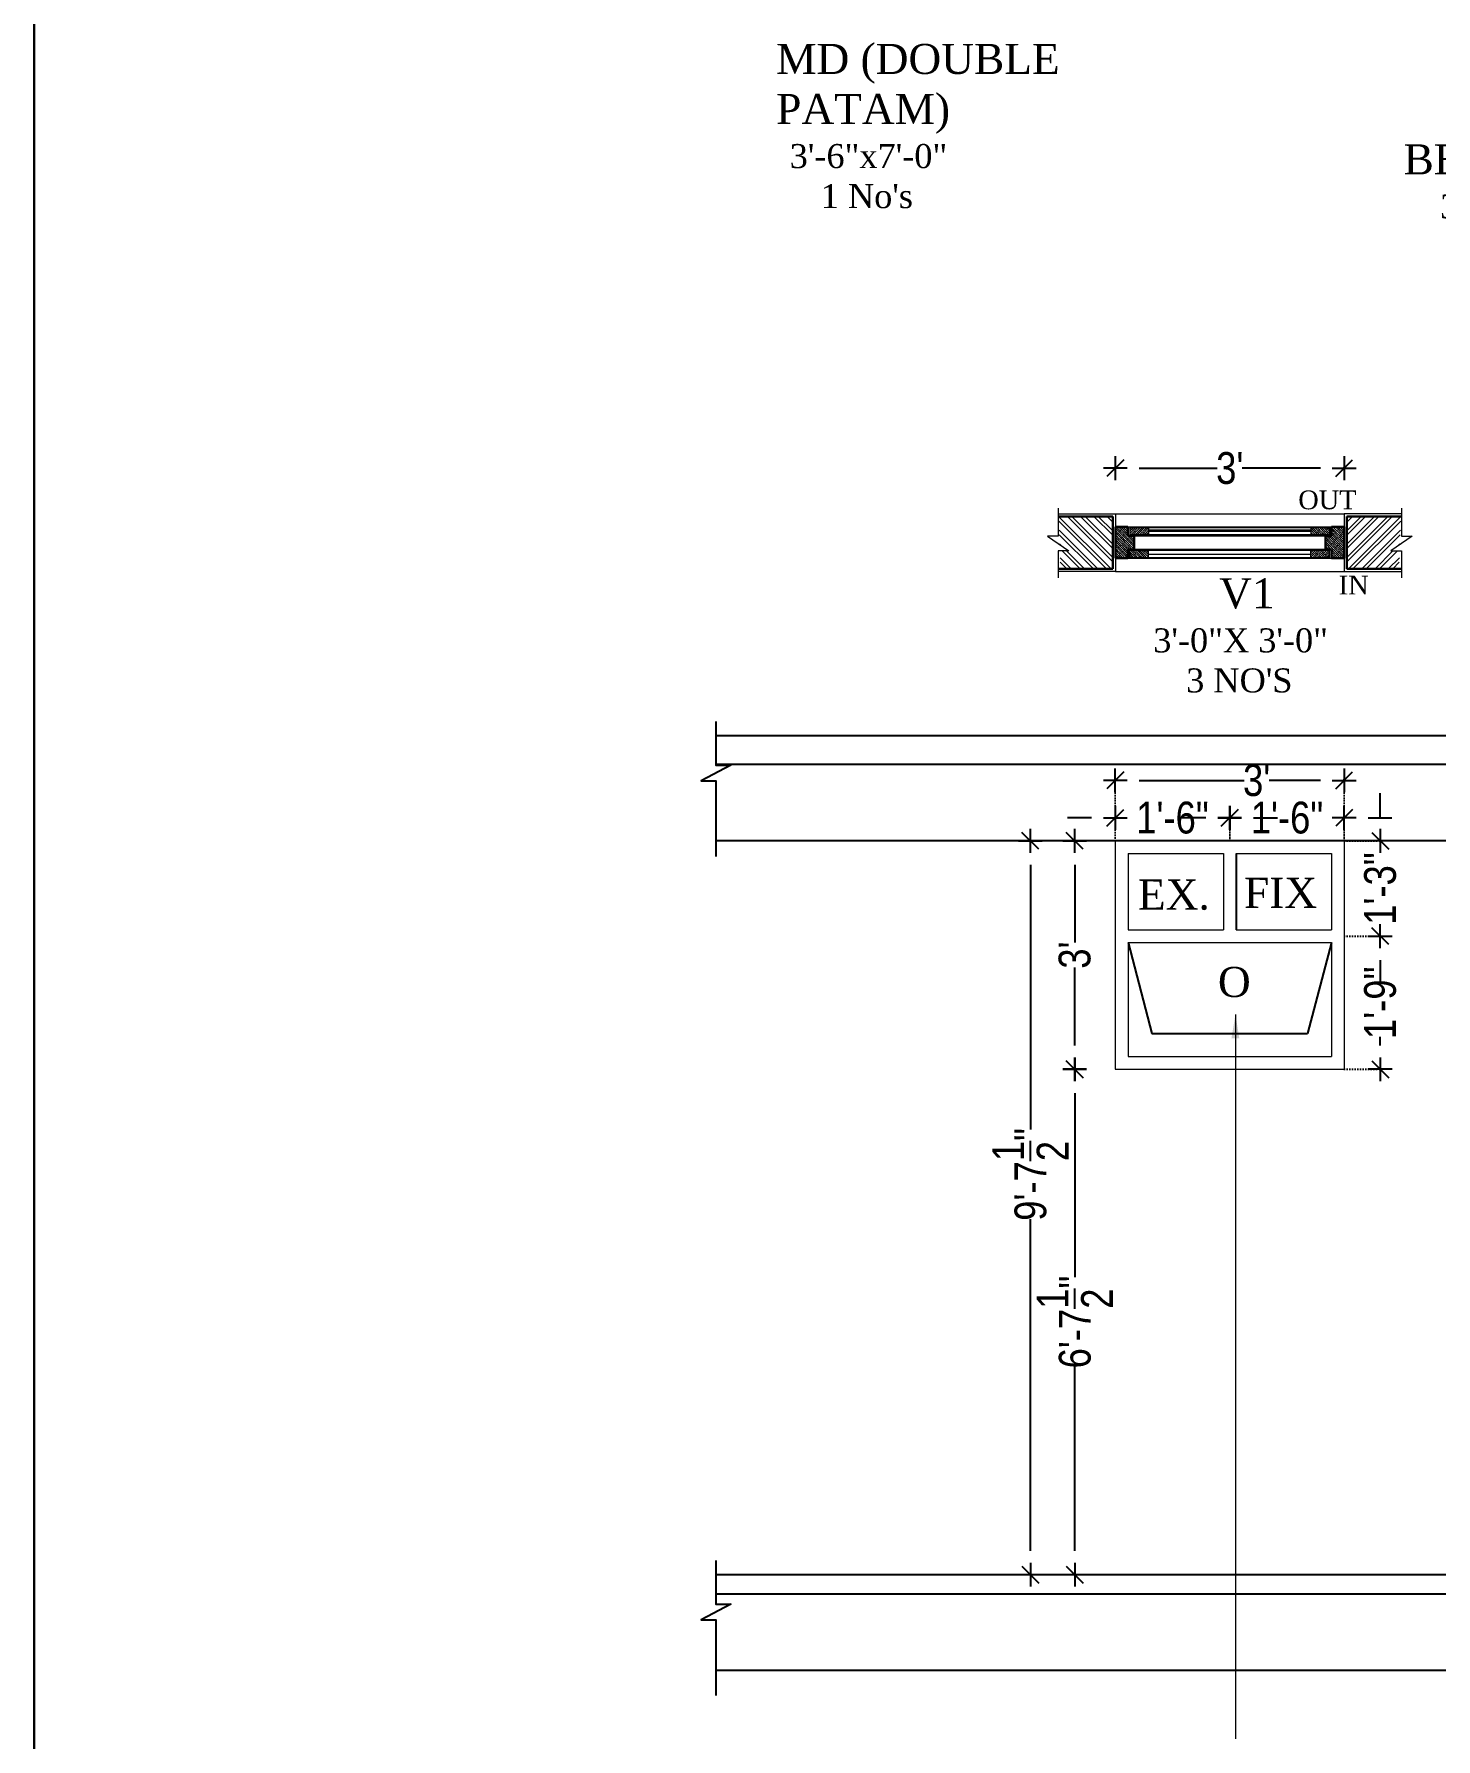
# Model space of a CAD drawing. Extents: x -454308 to 890911, y -14103 to 1343694.
# Drawn here: x 198263.8 to 198484.3, y 660534 to 660802.1 of the extents above; entities that cross this region are included whole.
import ezdxf
from ezdxf.lldxf.tags import DXFTag

# ---------------------------------------------------------------- set-up
doc = ezdxf.new("R2010")
doc.units = 0
doc.header["$MEASUREMENT"] = 0
doc.header["$PDMODE"] = 32
doc.linetypes.add('DOT2', pattern=[3.175, 0, -3.175])
for name, color, linetype, lineweight in [('A-Wall', 7, 'Continuous', 30), ('ar-DOOR-WOOD', 44, 'Continuous', 0), ('AR-TEXT', 163, 'Continuous', 9), ('dim.', 84, 'Continuous', 25), ('DOORS', 255, 'Continuous', 5), ('seal', 8, 'Continuous', 0), ('slab beam layout', 142, 'Continuous', 30), ('Text', 55, 'Continuous', 25), ('wall', 1, 'Continuous', 30), ('wall hatch', 253, 'Continuous', 13), ('windows', 255, 'Continuous', 0)]:
    doc.layers.add(name, color=color, linetype=linetype, lineweight=lineweight)
doc.styles.add('AA_05.00', font='ARIALN.TTF', dxfattribs={"height": 5})
doc.styles.get("Standard").update_dxf_attribs({"font": 'stylu.ttf', "height": 7})
tags = doc.linetypes.add('DASHED2', pattern=[0.375, 0.25, -0.125]).pattern_tags.tags
tags[6:7] = [DXFTag(74, 4), DXFTag(75, 0), DXFTag(340, '0'), DXFTag(46, 1.0), DXFTag(50, 0.0), DXFTag(44, 0.0), DXFTag(45, 0.0)]
tags[4:5] = [DXFTag(74, 4), DXFTag(75, 0), DXFTag(340, '0'), DXFTag(46, 1.0), DXFTag(50, 0.0), DXFTag(44, 0.0), DXFTag(45, 0.0)]
doc.dimstyles.new('AA_05.00', dxfattribs={"dimtxt": 5, "dimasz": 3.75, "dimexe": 0.18, "dimexo": 0.0625, "dimgap": 0.09, "dimtad": 0, "dimdec": 1, "dimzin": 0, "dimdsep": 46, "dimlunit": 4, "dimtxsty": 'AA_05.00', "dimblk": 'DIM ARROW', "dimcen": 0.09, "dimclrd": 9, "dimclre": 256, "dimadec": 0, "dimazin": 0, "dimtfac": 1, "dimtdec": 1, "dimtofl": 0, "dimtmove": 0, "dimatfit": 3, "dimfxl": 1, "dimtolj": 1, "dimtzin": 0, "dimlwd": -1, "dimarcsym": 0})

# ---------------------------------------------------------------- blocks, each defined once
blk = doc.blocks.new('DIM ARROW')
at = {"color": 3, "ltscale": 0.1}
for p, q in [((-0.5, 0), (0.5, 0)), ((-0.354, -0.354), (0.354, 0.354)), ((0, 0.5), (0, -0.5))]:
    blk.add_line(p, q, dxfattribs=at)
blk = doc.blocks.new('*D312')
at = {"layer": 'DEFPOINTS', "color": 0, "lineweight": 30, "ltscale": 0.1, "transparency": 16777216}
for p in [(198433.89, 660684.75), (198433.89, 660675.23), (198469.9, 660675.23)]:
    blk.add_point(p, dxfattribs=at)
at = {"layer": 'dim.', "linetype": 'DOT2', "lineweight": -2, "ltscale": 0.1, "transparency": 16777216}
for p, q in [((198433.89, 660675.29), (198433.89, 660684.93)), ((198469.9, 660675.29), (198469.9, 660684.93))]:
    blk.add_line(p, q, dxfattribs=at)
at = {"layer": 'dim.', "color": 9, "ltscale": 0.1, "transparency": 16777216}
for p, q in [((198437.64, 660684.75), (198454.15, 660684.75)), ((198466.15, 660684.75), (198458.1, 660684.75))]:
    blk.add_line(p, q, dxfattribs=at)
at = {"layer": 'dim.', "color": 9, "ltscale": 0.1, "transparency": 16777216, "xscale": 3.75, "yscale": 3.75, "zscale": 3.75, "rotation": 180}
blk.add_blockref('DIM ARROW', (198433.89, 660684.75), dxfattribs=at)
at = {"layer": 'dim.', "color": 9, "ltscale": 0.1, "transparency": 16777216, "xscale": 3.75, "yscale": 3.75, "zscale": 3.75}
blk.add_blockref('DIM ARROW', (198469.9, 660684.75), dxfattribs=at)
at = {"layer": 'dim.', "color": 0, "ltscale": 0.1, "transparency": 16777216, "insert": (198456.13, 660684.75), "char_height": 5, "attachment_point": 5, "style": 'AA_05.00'}
blk.add_mtext("\\A1;3'", dxfattribs=at)
blk = doc.blocks.new('*D313')
at = {"layer": 'DEFPOINTS', "color": 0, "lineweight": 30, "ltscale": 0.1, "transparency": 16777216}
for p in [(198427.51, 660639.29), (198427.51, 660639.29), (198427.51, 660559.79)]:
    blk.add_point(p, dxfattribs=at)
at = {"layer": 'dim.', "linetype": 'DOT2', "lineweight": -2, "ltscale": 0.1, "transparency": 16777216}
for p, q in [((198427.44, 660639.29), (198427.33, 660639.29)), ((198427.44, 660559.79), (198427.33, 660559.79))]:
    blk.add_line(p, q, dxfattribs=at)
at = {"layer": 'dim.', "color": 9, "ltscale": 0.1, "transparency": 16777216}
for p, q in [((198427.51, 660635.54), (198427.51, 660606.6)), ((198427.51, 660563.54), (198427.51, 660592.48))]:
    blk.add_line(p, q, dxfattribs=at)
at = {"layer": 'dim.', "color": 9, "ltscale": 0.1, "transparency": 16777216, "xscale": 3.75, "yscale": 3.75, "zscale": 3.75}
for p, rotation in [((198427.51, 660639.29), 90), ((198427.51, 660559.79), 270)]:
    blk.add_blockref('DIM ARROW', p, dxfattribs=dict(at, rotation=rotation))
at = {"layer": 'dim.', "color": 0, "ltscale": 0.1, "transparency": 16777216, "insert": (198427.51, 660599.54), "char_height": 5, "attachment_point": 5, "rotation": 90, "style": 'AA_05.00'}
blk.add_mtext('\\A1;6\'-7{\\H1.000000x;\\S1/2;}"', dxfattribs=at)
blk = doc.blocks.new('*D314')
at = {"layer": 'DEFPOINTS', "color": 0, "lineweight": 30, "ltscale": 0.1, "transparency": 16777216}
for p in [(198427.51, 660675.23), (198427.51, 660675.23), (198427.51, 660639.29)]:
    blk.add_point(p, dxfattribs=at)
at = {"layer": 'dim.', "linetype": 'DOT2', "lineweight": -2, "ltscale": 0.1, "transparency": 16777216}
for p, q in [((198427.44, 660675.23), (198427.33, 660675.23)), ((198427.44, 660639.29), (198427.33, 660639.29))]:
    blk.add_line(p, q, dxfattribs=at)
at = {"layer": 'dim.', "color": 9, "ltscale": 0.1, "transparency": 16777216}
for p, q in [((198427.51, 660671.48), (198427.51, 660659.24)), ((198427.51, 660643.04), (198427.51, 660655.29))]:
    blk.add_line(p, q, dxfattribs=at)
at = {"layer": 'dim.', "color": 9, "ltscale": 0.1, "transparency": 16777216, "xscale": 3.75, "yscale": 3.75, "zscale": 3.75}
for p, rotation in [((198427.51, 660675.23), 90), ((198427.51, 660639.29), 270)]:
    blk.add_blockref('DIM ARROW', p, dxfattribs=dict(at, rotation=rotation))
at = {"layer": 'dim.', "color": 0, "ltscale": 0.1, "transparency": 16777216, "insert": (198427.51, 660657.26), "char_height": 5, "attachment_point": 5, "rotation": 90, "style": 'AA_05.00'}
blk.add_mtext("\\A1;3'", dxfattribs=at)
blk = doc.blocks.new('*D315')
at = {"layer": 'DEFPOINTS', "color": 0, "lineweight": 30, "ltscale": 0.1, "transparency": 16777216}
for p in [(198420.53, 660675.23), (198420.53, 660559.79), (198420.53, 660559.79)]:
    blk.add_point(p, dxfattribs=at)
at = {"layer": 'dim.', "linetype": 'DOT2', "lineweight": -2, "ltscale": 0.1, "transparency": 16777216}
for p, q in [((198420.59, 660675.23), (198420.71, 660675.23)), ((198420.59, 660559.79), (198420.71, 660559.79))]:
    blk.add_line(p, q, dxfattribs=at)
at = {"layer": 'dim.', "color": 9, "ltscale": 0.1, "transparency": 16777216}
for p, q in [((198420.53, 660671.48), (198420.53, 660629.81)), ((198420.53, 660563.54), (198420.53, 660615.72))]:
    blk.add_line(p, q, dxfattribs=at)
at = {"layer": 'dim.', "color": 9, "ltscale": 0.1, "transparency": 16777216, "xscale": 3.75, "yscale": 3.75, "zscale": 3.75}
for p, rotation in [((198420.53, 660675.23), 90), ((198420.53, 660559.79), 270)]:
    blk.add_blockref('DIM ARROW', p, dxfattribs=dict(at, rotation=rotation))
at = {"layer": 'dim.', "color": 0, "ltscale": 0.1, "transparency": 16777216, "insert": (198420.53, 660622.76), "char_height": 5, "attachment_point": 5, "rotation": 90, "style": 'AA_05.00'}
blk.add_mtext('\\A1;9\'-7{\\H1.000000x;\\S1/2;}"', dxfattribs=at)
blk = doc.blocks.new('*D316')
at = {"layer": 'DEFPOINTS', "color": 0, "lineweight": 30, "ltscale": 0.1, "transparency": 16777216}
for p in [(198433.9, 660733.85), (198469.9, 660733.85), (198469.9, 660733.85)]:
    blk.add_point(p, dxfattribs=at)
at = {"layer": 'dim.', "linetype": 'DOT2', "lineweight": -2, "ltscale": 0.1, "transparency": 16777216}
for p, q in [((198433.9, 660733.91), (198433.9, 660734.03)), ((198469.9, 660733.91), (198469.9, 660734.03))]:
    blk.add_line(p, q, dxfattribs=at)
at = {"layer": 'dim.', "color": 9, "ltscale": 0.1, "transparency": 16777216}
for p, q in [((198437.65, 660733.85), (198449.92, 660733.85)), ((198466.15, 660733.85), (198453.87, 660733.85))]:
    blk.add_line(p, q, dxfattribs=at)
at = {"layer": 'dim.', "color": 9, "ltscale": 0.1, "transparency": 16777216, "xscale": 3.75, "yscale": 3.75, "zscale": 3.75, "rotation": 180}
blk.add_blockref('DIM ARROW', (198433.9, 660733.85), dxfattribs=at)
at = {"layer": 'dim.', "color": 9, "ltscale": 0.1, "transparency": 16777216, "xscale": 3.75, "yscale": 3.75, "zscale": 3.75}
blk.add_blockref('DIM ARROW', (198469.9, 660733.85), dxfattribs=at)
at = {"layer": 'dim.', "color": 0, "ltscale": 0.1, "transparency": 16777216, "insert": (198451.9, 660733.85), "char_height": 5, "attachment_point": 5, "style": 'AA_05.00'}
blk.add_mtext("\\A1;3'", dxfattribs=at)
blk = doc.blocks.new('*D317')
at = {"layer": 'DEFPOINTS', "color": 0, "lineweight": 30, "ltscale": 0.1, "transparency": 16777216}
for p in [(198469.9, 660675.23), (198469.9, 660660.23), (198475.57, 660660.23)]:
    blk.add_point(p, dxfattribs=at)
at = {"layer": 'dim.', "color": 9, "ltscale": 0.1, "transparency": 16777216}
for p, q in [((198475.57, 660678.98), (198475.57, 660682.73)), ((198475.57, 660656.48), (198475.57, 660652.73))]:
    blk.add_line(p, q, dxfattribs=at)
at = {"layer": 'dim.', "linetype": 'DOT2', "lineweight": -2, "ltscale": 0.1, "transparency": 16777216}
for p, q in [((198469.96, 660675.23), (198475.75, 660675.23)), ((198469.96, 660660.23), (198475.75, 660660.23))]:
    blk.add_line(p, q, dxfattribs=at)
at = {"layer": 'dim.', "color": 9, "ltscale": 0.1, "transparency": 16777216, "xscale": 3.75, "yscale": 3.75, "zscale": 3.75}
for p, rotation in [((198475.57, 660675.23), 270), ((198475.57, 660660.23), 90)]:
    blk.add_blockref('DIM ARROW', p, dxfattribs=dict(at, rotation=rotation))
at = {"layer": 'dim.', "color": 0, "ltscale": 0.1, "transparency": 16777216, "insert": (198475.57, 660667.73), "char_height": 5, "attachment_point": 5, "rotation": 90, "style": 'AA_05.00'}
blk.add_mtext('\\A1;1\'-3"', dxfattribs=at)
blk = doc.blocks.new('*D318')
at = {"layer": 'DEFPOINTS', "color": 0, "lineweight": 30, "ltscale": 0.1, "transparency": 16777216}
for p in [(198469.9, 660660.23), (198469.9, 660639.29), (198475.57, 660639.29)]:
    blk.add_point(p, dxfattribs=at)
at = {"layer": 'dim.', "linetype": 'DOT2', "lineweight": -2, "ltscale": 0.1, "transparency": 16777216}
for p, q in [((198469.96, 660660.23), (198475.75, 660660.23)), ((198469.96, 660639.29), (198475.75, 660639.29))]:
    blk.add_line(p, q, dxfattribs=at)
at = {"layer": 'dim.', "color": 9, "ltscale": 0.1, "transparency": 16777216}
for p, q in [((198475.57, 660656.48), (198475.57, 660655.12)), ((198475.57, 660643.04), (198475.57, 660644.41))]:
    blk.add_line(p, q, dxfattribs=at)
at = {"layer": 'dim.', "color": 9, "ltscale": 0.1, "transparency": 16777216, "xscale": 3.75, "yscale": 3.75, "zscale": 3.75}
for p, rotation in [((198475.57, 660660.23), 90), ((198475.57, 660639.29), 270)]:
    blk.add_blockref('DIM ARROW', p, dxfattribs=dict(at, rotation=rotation))
at = {"layer": 'dim.', "color": 0, "ltscale": 0.1, "transparency": 16777216, "insert": (198475.57, 660649.76), "char_height": 5, "attachment_point": 5, "rotation": 90, "style": 'AA_05.00'}
blk.add_mtext('\\A1;1\'-9"', dxfattribs=at)
blk = doc.blocks.new('*D319')
at = {"layer": 'DEFPOINTS', "color": 0, "lineweight": 30, "ltscale": 0.1, "transparency": 16777216}
for p in [(198451.89, 660678.86), (198433.89, 660675.23), (198451.89, 660675.23)]:
    blk.add_point(p, dxfattribs=at)
at = {"layer": 'dim.', "color": 9, "ltscale": 0.1, "transparency": 16777216}
for p, q in [((198430.14, 660678.86), (198426.39, 660678.86)), ((198455.64, 660678.86), (198459.39, 660678.86))]:
    blk.add_line(p, q, dxfattribs=at)
at = {"layer": 'dim.', "linetype": 'DOT2', "lineweight": -2, "ltscale": 0.1, "transparency": 16777216}
for p, q in [((198433.89, 660675.29), (198433.89, 660679.04)), ((198451.89, 660675.29), (198451.89, 660679.04))]:
    blk.add_line(p, q, dxfattribs=at)
at = {"layer": 'dim.', "color": 9, "ltscale": 0.1, "transparency": 16777216, "xscale": 3.75, "yscale": 3.75, "zscale": 3.75}
blk.add_blockref('DIM ARROW', (198433.89, 660678.86), dxfattribs=at)
at = {"layer": 'dim.', "color": 9, "ltscale": 0.1, "transparency": 16777216, "xscale": 3.75, "yscale": 3.75, "zscale": 3.75, "rotation": 180}
blk.add_blockref('DIM ARROW', (198451.89, 660678.86), dxfattribs=at)
at = {"layer": 'dim.', "color": 0, "ltscale": 0.1, "transparency": 16777216, "insert": (198442.89, 660678.86), "char_height": 5, "attachment_point": 5, "style": 'AA_05.00'}
blk.add_mtext('\\A1;1\'-6"', dxfattribs=at)
blk = doc.blocks.new('*D320')
at = {"layer": 'DEFPOINTS', "color": 0, "lineweight": 30, "ltscale": 0.1, "transparency": 16777216}
for p in [(198469.9, 660678.86), (198451.89, 660675.29), (198469.9, 660675.29)]:
    blk.add_point(p, dxfattribs=at)
at = {"layer": 'dim.', "color": 9, "ltscale": 0.1, "transparency": 16777216}
for p, q in [((198448.14, 660678.86), (198444.39, 660678.86)), ((198473.65, 660678.86), (198477.4, 660678.86))]:
    blk.add_line(p, q, dxfattribs=at)
at = {"layer": 'dim.', "linetype": 'DOT2', "lineweight": -2, "ltscale": 0.1, "transparency": 16777216}
for p, q in [((198451.89, 660675.36), (198451.89, 660679.04)), ((198469.9, 660675.36), (198469.9, 660679.04))]:
    blk.add_line(p, q, dxfattribs=at)
at = {"layer": 'dim.', "color": 9, "ltscale": 0.1, "transparency": 16777216, "xscale": 3.75, "yscale": 3.75, "zscale": 3.75}
blk.add_blockref('DIM ARROW', (198451.89, 660678.86), dxfattribs=at)
at = {"layer": 'dim.', "color": 9, "ltscale": 0.1, "transparency": 16777216, "xscale": 3.75, "yscale": 3.75, "zscale": 3.75, "rotation": 180}
blk.add_blockref('DIM ARROW', (198469.9, 660678.86), dxfattribs=at)
at = {"layer": 'dim.', "color": 0, "ltscale": 0.1, "transparency": 16777216, "insert": (198460.9, 660678.86), "char_height": 5, "attachment_point": 5, "style": 'AA_05.00'}
blk.add_mtext('\\A1;1\'-6"', dxfattribs=at)

msp = doc.modelspace()

# ---------------------------------------------------------------- hatches: boundary and pattern name
at = {"layer": 'ar-DOOR-WOOD'}
h = msp.add_hatch(dxfattribs=at)
h.set_pattern_fill('ANSI35', color=256, scale=1.968504, angle=180, style=0)
h.set_pattern_definition([(135, (421848.2744, 664906.5535), (0.3479856207, 0.3479856207), []), (135, (421847.9264, 664906.5535), (0.3479856207, 0.3479856207), [0.6151574803, -0.1230314961, 0, -0.1230314961])])
h.paths.add_polyline_path([(198433.897, 660719.685), (198435.865, 660719.685), (198435.865, 660721.063), (198436.849, 660721.063), (198436.849, 660723.228), (198435.865, 660723.228), (198435.865, 660724.606), (198433.897, 660724.606)])
h = msp.add_hatch(dxfattribs=at)
h.set_pattern_fill('ANSI35', color=256, scale=1.968504, style=0)
h.set_pattern_definition([(45, (-24958.5716, 664906.5535), (-0.3479856207, 0.3479856207), []), (45, (-24958.2236, 664906.5535), (-0.3479856207, 0.3479856207), [0.6151574803, -0.1230314961, 0, -0.1230314961])])
h.paths.add_polyline_path([(198436.18, 660724.508), (198436.18, 660723.366), (198439.133, 660723.366), (198439.133, 660723.937), (198439.133, 660724.173), (198439.133, 660724.508)])
h = msp.add_hatch(dxfattribs=at)
h.set_pattern_fill('ANSI35', color=256, scale=1.968504, angle=180, style=0)
h.set_pattern_definition([(135, (421862.36494, 664906.5535), (0.3479856207, 0.3479856207), []), (135, (421862.01696, 664906.5535), (0.3479856207, 0.3479856207), [0.6151574803, -0.1230314961, 0, -0.1230314961])])
h.paths.add_polyline_path([(198467.613, 660724.508), (198467.613, 660723.366), (198464.66, 660723.366), (198464.66, 660723.937), (198464.66, 660724.173), (198464.66, 660724.508)])
h = msp.add_hatch(dxfattribs=at)
h.set_pattern_fill('ANSI35', color=256, scale=1.968504, angle=180, style=0)
h.set_pattern_definition([(135, (421848.2782, 664906.5535), (0.3479856207, 0.3479856207), []), (135, (421847.9302, 664906.5535), (0.3479856207, 0.3479856207), [0.6151574803, -0.1230314961, 0, -0.1230314961])])
h.paths.add_polyline_path([(198469.897, 660719.685), (198467.928, 660719.685), (198467.928, 660721.063), (198466.944, 660721.063), (198466.944, 660723.228), (198467.928, 660723.228), (198467.928, 660724.606), (198469.897, 660724.606)])
h = msp.add_hatch(dxfattribs=at)
h.set_pattern_fill('ANSI35', color=256, scale=1.968504, style=0)
h.set_pattern_definition([(315, (-24958.5716, 656537.7372), (-0.3479856207, -0.3479856207), []), (315, (-24958.2236, 656537.7372), (-0.3479856207, -0.3479856207), [0.6151574803, -0.1230314961, 0, -0.1230314961])])
h.paths.add_polyline_path([(198436.18, 660719.783), (198436.18, 660720.925), (198439.133, 660720.925), (198439.133, 660720.354), (198439.133, 660720.118), (198439.133, 660719.783)])
h = msp.add_hatch(dxfattribs=at)
h.set_pattern_fill('ANSI35', color=256, scale=1.968504, angle=180, style=0)
h.set_pattern_definition([(225, (421862.36494, 656537.7372), (0.3479856207, -0.3479856207), []), (225, (421862.01696, 656537.7372), (0.3479856207, -0.3479856207), [0.6151574803, -0.1230314961, 0, -0.1230314961])])
h.paths.add_polyline_path([(198467.613, 660719.783), (198467.613, 660720.925), (198464.66, 660720.925), (198464.66, 660720.354), (198464.66, 660720.118), (198464.66, 660719.783)])
at = {"layer": 'wall hatch'}
h = msp.add_hatch(dxfattribs=at)
h.set_pattern_fill('ANSI32', color=256, scale=3.937008, style=0)
h.set_pattern_definition([(135, (423303.8642, 664908.207), (1.043956862, 1.043956862), []), (135, (423303.1683, 664908.207), (1.043956862, 1.043956862), [])])
h.paths.add_polyline_path([(198426.579, 660720.836), (198425.127, 660721.834), (198424.971, 660726.279), (198433.503, 660726.279), (198433.503, 660718.011), (198425.262, 660718.011), (198425.163, 660720.836), (198425.685, 660720.836)])
h = msp.add_hatch(dxfattribs=at)
h.set_pattern_fill('ANSI32', color=256, scale=3.937008, style=0)
h.set_pattern_definition([(45, (-26400.0709, 664908.207), (-1.043956862, 1.043956862), []), (45, (-26399.3749, 664908.207), (-1.043956862, 1.043956862), [])])
h.paths.add_polyline_path([(198477.214, 660720.836), (198478.666, 660721.834), (198478.822, 660726.279), (198470.29, 660726.279), (198470.29, 660718.011), (198478.532, 660718.011), (198478.631, 660720.836), (198478.108, 660720.836)])

# ---------------------------------------------------------------- linework, layer by layer
at = {"layer": 'A-Wall'}
msp.add_lwpolyline([(198263.796, 661034.439), (199886.687, 661034.439), (199886.687, 660360.657), (198263.796, 660360.657)], close=True, dxfattribs=at)
at = {"layer": 'ar-DOOR-WOOD'}
for p, q in [((198435.865, 660724.606), (198467.928, 660724.606)), ((198436.849, 660723.228), (198467.18, 660723.228)), ((198467.18, 660721.063), (198436.849, 660721.063)), ((198435.865, 660719.685), (198467.928, 660719.685)), ((198439.133, 660720.354), (198464.66, 660720.354))]:
    msp.add_line(p, q, dxfattribs=at)
at = {"layer": 'ar-DOOR-WOOD', "color": 4}
for p, q in [((198439.133, 660724.173), (198464.66, 660724.173)), ((198439.133, 660723.937), (198464.66, 660723.937))]:
    msp.add_line(p, q, dxfattribs=at)
at = {"layer": 'DOORS', "linetype": 'DASHED2', "lineweight": -2, "ltscale": 5}
msp.add_line((198452.895, 660673.232), (198452.895, 660661.232), dxfattribs=at)
at = {"layer": 'seal', "lineweight": 25, "ltscale": 0.005}
for p, q in [((198371.072, 660691.794), (198566.445, 660691.794)), ((198371.072, 660687.294), (198566.445, 660687.294)), ((198371.072, 660675.294), (198566.445, 660675.294)), ((198371.072, 660559.794), (198566.445, 660559.794))]:
    msp.add_line(p, q, dxfattribs=at)
at = {"layer": 'slab beam layout', "lineweight": 25, "ltscale": 0.005}
msp.add_line((198371.072, 660556.794), (198566.445, 660556.794), dxfattribs=at)
at = {"layer": 'Text', "linetype": 'DASHED2', "lineweight": -2, "ltscale": 5}
for p, q in [((198435.893, 660659.232), (198439.648, 660644.928)), ((198467.897, 660659.232), (198464.141, 660644.928)), ((198439.648, 660644.928), (198464.141, 660644.928))]:
    msp.add_line(p, q, dxfattribs=at)
at = {"layer": 'wall', "lineweight": 5}
for p, q in [((198424.901, 660727.576), (198424.901, 660723.143)), ((198424.901, 660726.673), (198433.897, 660726.673)), ((198433.897, 660726.673), (198469.897, 660726.673)), ((198433.897, 660726.673), (198433.897, 660717.618)), ((198478.893, 660726.673), (198469.897, 660726.673)), ((198469.897, 660726.673), (198469.897, 660717.618)), ((198478.893, 660727.576), (198478.893, 660723.143)), ((198436.18, 660724.508), (198467.613, 660724.508)), ((198436.18, 660724.508), (198436.18, 660723.366)), ((198439.133, 660724.508), (198439.133, 660723.366)), ((198464.66, 660724.508), (198464.66, 660723.366)), ((198467.613, 660724.508), (198467.613, 660723.366)), ((198424.901, 660723.143), (198423.222, 660723.143)), ((198423.222, 660723.143), (198426.579, 660720.836)), ((198467.613, 660723.366), (198436.18, 660723.366)), ((198467.613, 660720.925), (198436.18, 660720.925)), ((198436.18, 660719.783), (198436.18, 660720.925)), ((198439.133, 660719.783), (198439.133, 660720.925)), ((198464.66, 660719.783), (198464.66, 660720.925)), ((198467.613, 660719.783), (198467.613, 660720.925)), ((198480.572, 660723.143), (198477.214, 660720.836)), ((198478.893, 660723.143), (198480.572, 660723.143)), ((198424.901, 660720.836), (198424.901, 660716.611)), ((198426.579, 660720.836), (198424.901, 660720.836)), ((198436.18, 660719.783), (198467.613, 660719.783)), ((198477.214, 660720.836), (198478.893, 660720.836)), ((198478.893, 660720.836), (198478.893, 660716.611)), ((198433.897, 660717.618), (198424.901, 660717.618)), ((198433.897, 660717.618), (198469.897, 660717.618)), ((198469.897, 660717.618), (198478.893, 660717.618))]:
    msp.add_line(p, q, dxfattribs=at)
at = {"layer": 'wall'}
for p, q in [((198424.901, 660726.279), (198433.503, 660726.279)), ((198433.503, 660718.011), (198433.503, 660726.279)), ((198478.893, 660726.279), (198470.29, 660726.279)), ((198470.29, 660718.011), (198470.29, 660726.279)), ((198433.897, 660724.606), (198435.865, 660724.606)), ((198433.897, 660724.606), (198433.897, 660719.685)), ((198435.865, 660724.606), (198435.865, 660723.228)), ((198469.897, 660724.606), (198467.928, 660724.606)), ((198467.928, 660724.606), (198467.928, 660723.228)), ((198469.897, 660724.606), (198469.897, 660719.685)), ((198435.865, 660723.228), (198436.849, 660723.228)), ((198435.865, 660721.063), (198436.849, 660721.063)), ((198435.865, 660721.063), (198435.865, 660719.685)), ((198436.849, 660723.228), (198436.849, 660721.063)), ((198466.944, 660723.228), (198466.944, 660721.063)), ((198467.928, 660723.228), (198466.944, 660723.228)), ((198467.928, 660721.063), (198466.944, 660721.063)), ((198467.928, 660721.063), (198467.928, 660719.685)), ((198433.897, 660719.685), (198435.865, 660719.685)), ((198469.897, 660719.685), (198467.928, 660719.685)), ((198433.503, 660718.011), (198424.901, 660718.011)), ((198470.29, 660718.011), (198478.893, 660718.011))]:
    msp.add_line(p, q, dxfattribs=at)
at = {"layer": 'wall', "lineweight": 25, "ltscale": 0.005}
msp.add_line((198371.072, 660544.794), (198566.445, 660544.794), dxfattribs=at)
for points in [[(198371.072, 660694.001), (198371.072, 660687.144), (198373.419, 660687.144), (198368.724, 660684.668), (198371.072, 660684.668), (198371.072, 660672.777)], [(198371.072, 660562.001), (198371.072, 660555.144), (198373.419, 660555.144), (198368.724, 660552.668), (198371.072, 660552.668), (198371.072, 660540.777)]]:
    msp.add_lwpolyline(points, dxfattribs=at)
at = {"layer": 'windows'}
for p, q in [((198433.893, 660675.232), (198469.897, 660675.232)), ((198433.893, 660675.232), (198433.893, 660639.294)), ((198435.893, 660673.232), (198450.895, 660673.232)), ((198435.893, 660673.232), (198435.893, 660661.232)), ((198450.895, 660673.232), (198450.895, 660661.232)), ((198452.895, 660673.232), (198467.897, 660673.232)), ((198452.895, 660673.232), (198452.895, 660661.232)), ((198467.897, 660673.232), (198467.897, 660661.232)), ((198469.897, 660675.232), (198469.897, 660639.294)), ((198435.893, 660661.232), (198450.895, 660661.232)), ((198435.893, 660659.232), (198435.893, 660641.294)), ((198435.893, 660659.232), (198467.897, 660659.232)), ((198452.895, 660661.232), (198467.897, 660661.232)), ((198467.897, 660659.232), (198467.897, 660641.294)), ((198435.893, 660641.294), (198467.897, 660641.294)), ((198433.893, 660639.294), (198469.897, 660639.294))]:
    msp.add_line(p, q, dxfattribs=at)

# ---------------------------------------------------------------- texts
at = {"layer": 'AR-TEXT', "char_height": 4.72441, "attachment_point": 1}
for s, insert, width in [('\\pi0.4443;{\\fTimes New Roman|b0|i0|c0|p18;MD (DOUBLE \\PPATAM)\\P\\pi2.57;\\H0.8x;3\'-6"x7\'-0"\\P\\pi7.4561;1 No\'s}', (198380.097, 660800.598, -19463.007), 77.0789), ('\\pi11.28;{\\fTimes New Roman|b0|i0|c0|p18;D1(S.F)\\P\\pi4.235;BED ROOM\\P\\pi9.978;\\H0.8x;3\'-0"X7\'-0"\\P\\pi14.43;11 NO\'S}', (198475.007, 660792.68), 44.83502), ('\\pi9.965;{\\fTimes New Roman|b0|i0|c0|p18; V1\\P\\pi1.382;\\H0.8x;3\'-0"X 3\'-0"\\P\\pi6.561;3 NO\'S}', (198438.48, 660716.538, -19463.007), 50.78212)]:
    msp.add_mtext(s, dxfattribs=dict(at, insert=insert, width=width))
at = {"layer": 'Text', "char_height": 5.90551, "width": 1.43341, "attachment_point": 3}
for s, insert in [('{\\fTimes New Roman|b0|i0|c0|p18;\\H0.5x;OUT}', (198471.844, 660730.347)), ('{\\fTimes New Roman|b0|i0|c0|p18;\\H0.5x;IN}', (198473.751, 660716.942))]:
    msp.add_mtext(s, dxfattribs=dict(at, insert=insert))
at = {"layer": 'Text', "ltscale": 5, "char_height": 4.73426, "width": 5.48709, "attachment_point": 9}
for s, insert in [('\\A1;{\\fTimes New Roman|b0|i0|c0|p18;EX.}', (198448.762, 660664.319)), ('\\A1;{\\fTimes New Roman|b0|i0|c0|p18;FIX}', (198465.65, 660664.684)), ('\\A1;{\\fTimes New Roman|b0|i0|c0|p18;O}', (198455.197, 660650.598))]:
    msp.add_mtext(s, dxfattribs=dict(at, insert=insert))

# ---------------------------------------------------------------- dimensions: what is measured, and where the dimension line sits
at = {"layer": 'dim.', "ltscale": 0.1}
for base, p1, p2, picture, middle in [((198469.897, 660733.846), (198433.897, 660733.846), (198469.897, 660733.846), '*D316', (198451.897, 660733.846)), ((198451.895, 660678.858), (198433.893, 660675.232), (198451.895, 660675.232), '*D319', (198442.894, 660678.858)), ((198469.897, 660678.857), (198451.895, 660675.294), (198469.897, 660675.294), '*D320', (198460.896, 660678.857))]:
    dim = msp.add_linear_dim(base=base, p1=p1, p2=p2, dimstyle='AA_05.00', dxfattribs=at)
    dim.commit()
    dim.dimension.update_dxf_attribs({"geometry": picture, "text_midpoint": middle})
dim = msp.add_linear_dim(base=(198433.893, 660684.749), p1=(198469.897, 660675.232), p2=(198433.893, 660675.232), dimstyle='AA_05.00', dxfattribs=at)
dim.commit()
dim.dimension.update_dxf_attribs({"geometry": '*D312', "text_midpoint": (198456.126, 660684.749), "dimtype": 160})
for base, p1, p2, picture, middle in [((198475.573, 660660.232), (198469.897, 660675.232), (198469.897, 660660.232), '*D317', (198475.573, 660667.732)), ((198427.505, 660675.232), (198427.505, 660639.294), (198427.505, 660675.232), '*D314', (198427.505, 660657.263)), ((198475.573, 660639.294), (198469.897, 660660.232), (198469.897, 660639.294), '*D318', (198475.573, 660649.763)), ((198427.505, 660639.294), (198427.505, 660559.794), (198427.505, 660639.294), '*D313', (198427.505, 660599.544))]:
    dim = msp.add_linear_dim(base=base, p1=p1, p2=p2, angle=90, dimstyle='AA_05.00', dxfattribs=at)
    dim.commit()
    dim.dimension.update_dxf_attribs({"geometry": picture, "text_midpoint": middle})
dim = msp.add_linear_dim(base=(198420.527, 660559.794), p1=(198420.527, 660675.232), p2=(198420.527, 660559.794), angle=90, dimstyle='AA_05.00', dxfattribs=at)
dim.commit()
dim.dimension.update_dxf_attribs({"geometry": '*D315', "text_midpoint": (198420.527, 660622.763), "dimtype": 160})

# ---------------------------------------------------------------- leaders
at = {"layer": 'windows', "linetype": 'DASHED2', "lineweight": -2, "ltscale": 5}
msp.add_leader([(198452.786, 660647.935), (198452.786, 660533.97)], dimstyle='AA_05.00', dxfattribs=at)

doc.saveas('drawing.dxf')
